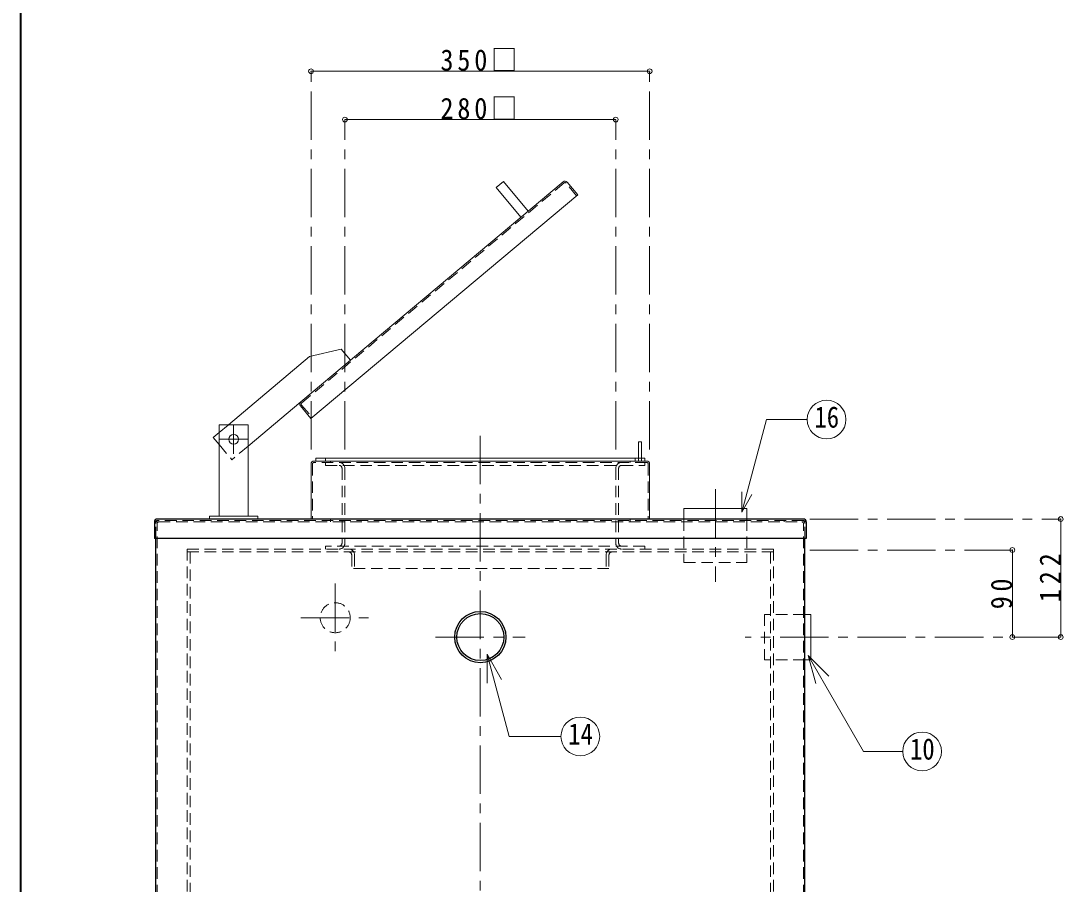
# Model space of a CAD drawing. Units: millimetres at full size, sheet at 1:10. Extents: x -2123 to 1927, y -1358 to 1452.
# Drawn here: x -2123 to -1045, y -466 to 427 of the extents above; entities that cross this region are included whole.
import ezdxf
from ezdxf.enums import TextEntityAlignment as Align

# ---------------------------------------------------------------- set-up
doc = ezdxf.new("R2010")
doc.units = ezdxf.units.MM
doc.header["$LTSCALE"] = 10
doc.header["$PDMODE"] = 32
doc.header["$PDSIZE"] = 5
doc.linetypes.add('CHAIN1', pattern=[8, 5, -1, 1, -1])
doc.linetypes.add('DASHED1', pattern=[1.8, 1.2, -0.6])
doc.layers.add('0-0', color=7, linetype='Continuous', lineweight=18)
doc.styles.add('ＭＳ ゴシック', font='')
doc.styles.get('ＭＳ ゴシック').set_extended_font_data('MS Gothic')

msp = doc.modelspace()

# ---------------------------------------------------------------- linework, layer by layer
at = {"layer": '0-0', "color": 1, "lineweight": 40}
msp.add_line((-2122.8, -1358.09), (-2122.8, 1451.91), dxfattribs=at)
at = {"layer": '0-0', "color": 4, "linetype": 'CHAIN1', "lineweight": 9}
for p, q in [((-1822.8, -16.09), (-1822.8, 374.91)), ((-1472.8, -16.09), (-1472.8, 374.91)), ((-1787.8, -16.09), (-1787.8, 324.91)), ((-1507.8, -16.09), (-1507.8, 324.91)), ((-1902.8, -20.59), (-1902.8, 9.41)), ((-1887.8, -5.59), (-1917.8, -5.59)), ((-1647.8, -2.09), (-1647.8, -828.09)), ((-1404.8, -57.09), (-1404.8, -153.09)), ((-1307.3, -88.09), (-1047.8, -88.09)), ((-1307.3, -120.09), (-1097.8, -120.09)), ((-1797.8, -154.59), (-1797.8, -225.59)), ((-1833.3, -190.09), (-1762.3, -190.09)), ((-1694.3, -210.09), (-1601.3, -210.09)), ((-1047.8, -210.09), (-1374.05, -210.09))]:
    msp.add_line(p, q, dxfattribs=at)
at = {"layer": '0-0', "color": 4, "lineweight": 9}
for p, q in [((-1822.8, 374.91), (-1472.8, 374.91)), ((-1507.8, 324.91), (-1787.8, 324.91)), ((-1623.94, 261.04), (-1631.6, 254.61)), ((-1623.94, 261.04), (-1598.23, 230.4)), ((-1631.6, 254.61), (-1605.89, 223.97)), ((-1791.72, 87.62), (-1824.35, 79.82)), ((-1791.72, 87.62), (-1782.08, 76.13)), ((-1824.35, 79.82), (-1908.26, 9.41)), ((-1833.41, 33.06), (-1887.8, -12.58)), ((-1817.8, -25.09), (-1817.8, -28.09)), ((-1477.8, -25.09), (-1817.8, -25.09)), ((-1477.8, -25.09), (-1477.8, -28.09)), ((-1372.3, -77.09), (-1437.3, -77.09)), ((-1437.3, -88.09), (-1437.3, -77.09)), ((-1372.3, -88.09), (-1372.3, -77.09)), ((-1047.8, -88.09), (-1047.8, -210.09)), ((-1097.8, -120.09), (-1097.8, -210.09))]:
    msp.add_line(p, q, dxfattribs=at)
at = {"layer": '0-0'}
for p, q in [((-1562.23, 260.61), (-1833.41, 33.06)), ((-1558, 260.24), (-1547.07, 247.21)), ((-1547.07, 247.21), (-1822.85, 15.81)), ((-1833.78, 28.83), (-1822.85, 15.81)), ((-1377.56, -80.91), (-1351.9, 14.83)), ((-1309.87, 14.83), (-1351.9, 14.83)), ((-1887.8, 9.41), (-1887.8, -85.09)), ((-1481.3, -8.09), (-1481.3, -25.09)), ((-1822.8, -31.09), (-1822.8, -88.09)), ((-1475.8, -28.09), (-1819.8, -28.09)), ((-1472.8, -31.09), (-1472.8, -88.09)), ((-1377.56, -80.91), (-1377.56, -59.91)), ((-1377.56, -80.91), (-1367.06, -62.73)), ((-1877.8, -85.09), (-1927.8, -85.09)), ((-1927.8, -85.09), (-1927.8, -88.09)), ((-1877.8, -85.09), (-1877.8, -88.09)), ((-1306.05, -186.59), (-1312.3, -186.59)), ((-1306.05, -233.59), (-1306.05, -186.59)), ((-1640.75, -227.86), (-1625.75, -253.84)), ((-1640.75, -227.86), (-1640.75, -257.86)), ((-1640.75, -227.86), (-1617.98, -312.83)), ((-1306.05, -233.59), (-1312.3, -233.59)), ((-1308.81, -229.2), (-1287.6, -250.41)), ((-1308.81, -229.2), (-1301.05, -258.18)), ((-1308.81, -229.2), (-1251.57, -328.33)), ((-1564.43, -312.83), (-1617.98, -312.83)), ((-1211.07, -328.33), (-1251.57, -328.33))]:
    msp.add_line(p, q, dxfattribs=at)
at = {"layer": '0-0', "color": 4, "linetype": 'DASHED1', "lineweight": 9}
for p, q in [((-1561.26, 259.46), (-1832.44, 31.91)), ((-1548.22, 246.25), (-1559.15, 259.27)), ((-1832.63, 29.8), (-1821.7, 16.78)), ((-1917.8, 1.41), (-1908.26, 9.41)), ((-1917.8, -11.05), (-1904.65, -26.72)), ((-1887.8, -12.58), (-1904.65, -26.72)), ((-1821.3, -31.09), (-1821.3, -88.09)), ((-1475.8, -29.59), (-1819.8, -29.59)), ((-1807.8, -25.09), (-1807.8, -28.09)), ((-1807.8, -29.59), (-1807.8, -32.59)), ((-1802.8, -28.09), (-1802.8, -29.59)), ((-1492.8, -28.09), (-1492.8, -29.59)), ((-1487.8, -25.09), (-1487.8, -28.09)), ((-1484.3, -25.09), (-1484.3, -28.09)), ((-1481.3, -25.09), (-1481.3, -28.09)), ((-1477.8, -32.59), (-1477.8, -29.59)), ((-1474.3, -31.09), (-1474.3, -88.09)), ((-1807.8, -32.59), (-1477.8, -32.59)), ((-1790.8, -35.59), (-1790.8, -113.09)), ((-1787.8, -35.59), (-1787.8, -113.09)), ((-1507.8, -35.59), (-1507.8, -113.09)), ((-1504.8, -35.59), (-1504.8, -113.09)), ((-1372.3, -88.09), (-1372.3, -133.09)), ((-1477.8, -116.09), (-1477.8, -119.09)), ((-1780.8, -125.09), (-1780.8, -139.09)), ((-1777.8, -125.09), (-1777.8, -139.09)), ((-1517.8, -125.09), (-1517.8, -139.09)), ((-1514.8, -125.09), (-1514.8, -139.09)), ((-1514.8, -139.09), (-1780.8, -139.09)), ((-1312.3, -233.59), (-1354.05, -233.59))]:
    msp.add_line(p, q, dxfattribs=at)
at = {"layer": '0-0', "color": 5, "lineweight": 25}
for p, q in [((-1984.8, -91.09), (-1984.8, -108.09)), ((-1313.8, -88.09), (-1981.8, -88.09)), ((-1310.8, -91.09), (-1310.8, -108.09)), ((-1310.8, -108.09), (-1984.8, -108.09)), ((-1983.3, -803.59), (-1983.3, -108.09)), ((-1312.3, -803.59), (-1312.3, -108.09))]:
    msp.add_line(p, q, dxfattribs=at)
at = {"layer": '0-0', "linetype": 'DASHED1'}
for p, q in [((-1983.3, -108.09), (-1983.3, -91.09)), ((-1313.8, -89.59), (-1981.8, -89.59)), ((-1981.8, -802.09), (-1981.8, -92.59)), ((-1980.3, -91.09), (-1315.3, -91.09)), ((-1961.8, -89.59), (-1961.8, -91.09)), ((-1802.8, -88.09), (-1802.8, -91.09)), ((-1492.8, -88.09), (-1492.8, -91.09)), ((-1333.8, -89.59), (-1333.8, -91.09)), ((-1313.8, -802.09), (-1313.8, -92.59)), ((-1312.3, -108.09), (-1312.3, -91.09)), ((-1950.8, -119.09), (-1950.8, -775.09)), ((-1344.8, -119.09), (-1950.8, -119.09)), ((-1344.8, -122.09), (-1950.8, -122.09)), ((-1947.8, -122.09), (-1947.8, -772.09)), ((-1347.8, -122.09), (-1347.8, -772.09)), ((-1344.8, -119.09), (-1344.8, -775.09))]:
    msp.add_line(p, q, dxfattribs=at)
at = {"layer": '0-0', "color": 4, "lineweight": 9}
msp.add_lwpolyline([(-1917.8, 1.41), (-1923.93, -3.74), (-1917.8, -11.05)], dxfattribs=at)
at = {"layer": '0-0'}
for points in [[(-1887.8, 9.41), (-1917.8, 9.41), (-1917.8, -85.09)], [(-1481.3, -8.09), (-1484.3, -8.09), (-1484.3, -25.09)]]:
    msp.add_lwpolyline(points, dxfattribs=at)
at = {"layer": '0-0', "color": 4, "linetype": 'DASHED1', "lineweight": 9}
for points in [[(-1437.3, -88.09), (-1437.3, -133.09), (-1372.3, -133.09)], [(-1477.8, -116.09), (-1807.8, -116.09), (-1807.8, -119.09)], [(-1312.3, -186.59), (-1354.05, -186.59), (-1354.05, -233.59)]]:
    msp.add_lwpolyline(points, dxfattribs=at)
at = {"layer": '0-0'}
for centre, radius in [((-1289.87, 14.83), 20), ((-1902.8, -5.59), 5), ((-1544.43, -312.83), 20), ((-1191.07, -328.33), 20)]:
    msp.add_circle(centre, radius, dxfattribs=at)
at = {"layer": '0-0', "color": 4, "linetype": 'DASHED1', "lineweight": 9}
msp.add_circle((-1797.8, -190.09), 15.5, dxfattribs=at)
at = {"layer": '0-0', "color": 5, "lineweight": 25}
for radius in [26.5, 24.3]:
    msp.add_circle((-1647.8, -210.09), radius, dxfattribs=at)
at = {"layer": '0-0'}
for centre, start, end in [((-1560.3, 258.31), 40, 130), ((-1831.48, 30.76), 130, 220), ((-1819.8, -31.09), 90, 180), ((-1475.8, -31.09), 0, 90)]:
    msp.add_arc(centre, 3, start, end, dxfattribs=at)
at = {"layer": '0-0', "color": 4, "linetype": 'DASHED1', "lineweight": 9}
for centre, radius, start, end in [((-1560.3, 258.31), 1.5, 40, 130), ((-1831.48, 30.76), 1.5, 130, 220), ((-1819.8, -31.09), 1.5, 90, 180), ((-1793.8, -35.59), 6, 0, 90), ((-1501.8, -35.59), 6, 90, 180), ((-1475.8, -31.09), 1.5, 0, 90), ((-1793.8, -35.59), 3, 0, 90), ((-1501.8, -35.59), 3, 90, 180), ((-1793.8, -113.09), 3, 270, 0), ((-1793.8, -113.09), 6, 270, 0), ((-1501.8, -113.09), 6, 180, 270), ((-1501.8, -113.09), 3, 180, 270), ((-1783.8, -125.09), 6, 0, 90), ((-1783.8, -125.09), 3, 0, 90), ((-1511.8, -125.09), 6, 90, 180), ((-1511.8, -125.09), 3, 90, 180)]:
    msp.add_arc(centre, radius, start, end, dxfattribs=at)
at = {"layer": '0-0', "color": 5, "lineweight": 25}
for centre, start, end in [((-1981.8, -91.09), 90, 180), ((-1313.8, -91.09), 0, 90)]:
    msp.add_arc(centre, 3, start, end, dxfattribs=at)
at = {"layer": '0-0', "linetype": 'DASHED1'}
for centre, radius, start, end in [((-1981.8, -91.09), 1.5, 90, 180), ((-1980.3, -92.59), 3, 90, 180), ((-1980.3, -92.59), 1.5, 90, 180), ((-1315.3, -92.59), 3, 0, 90), ((-1315.3, -92.59), 1.5, 0, 90), ((-1313.8, -91.09), 1.5, 0, 90)]:
    msp.add_arc(centre, radius, start, end, dxfattribs=at)
at = {"layer": '0-0', "color": 4}
for p in [(-1822.8, 374.91), (-1472.8, 374.91), (-1787.8, 324.91), (-1507.8, 324.91), (-1047.8, -88.09), (-1097.8, -120.09), (-1097.8, -210.09), (-1047.8, -210.09)]:
    msp.add_point(p, dxfattribs=at)

# ---------------------------------------------------------------- texts
at = {"layer": '0-0', "style": 'ＭＳ ゴシック', "width": 0.85}
for s, p in [('16', (-1302.37, -0.17)), ('14', (-1556.93, -327.83)), ('10', (-1203.57, -343.33))]:
    msp.add_text(s, height=21.99, dxfattribs=at).set_placement(p, align=Align.BOTTOM_LEFT)
at = {"layer": '0-0', "char_height": 21.99, "attachment_point": 7, "style": 'ＭＳ ゴシック'}
for s, insert in [('\\T1.3;\\W0.9;350□', (-1689.05, 374.91)), ('\\T1.3;\\W0.9;280□', (-1689.05, 324.91))]:
    msp.add_mtext(s, dxfattribs=dict(at, insert=insert))
at = {"layer": '0-0', "char_height": 21.99, "attachment_point": 7, "rotation": 90, "style": 'ＭＳ ゴシック'}
for s, insert in [('\\T1.38;\\W0.9;122', (-1047.8, -174.09)), ('\\T1.36;\\W0.9;90', (-1097.8, -181.34))]:
    msp.add_mtext(s, dxfattribs=dict(at, insert=insert))

doc.saveas('drawing.dxf')
